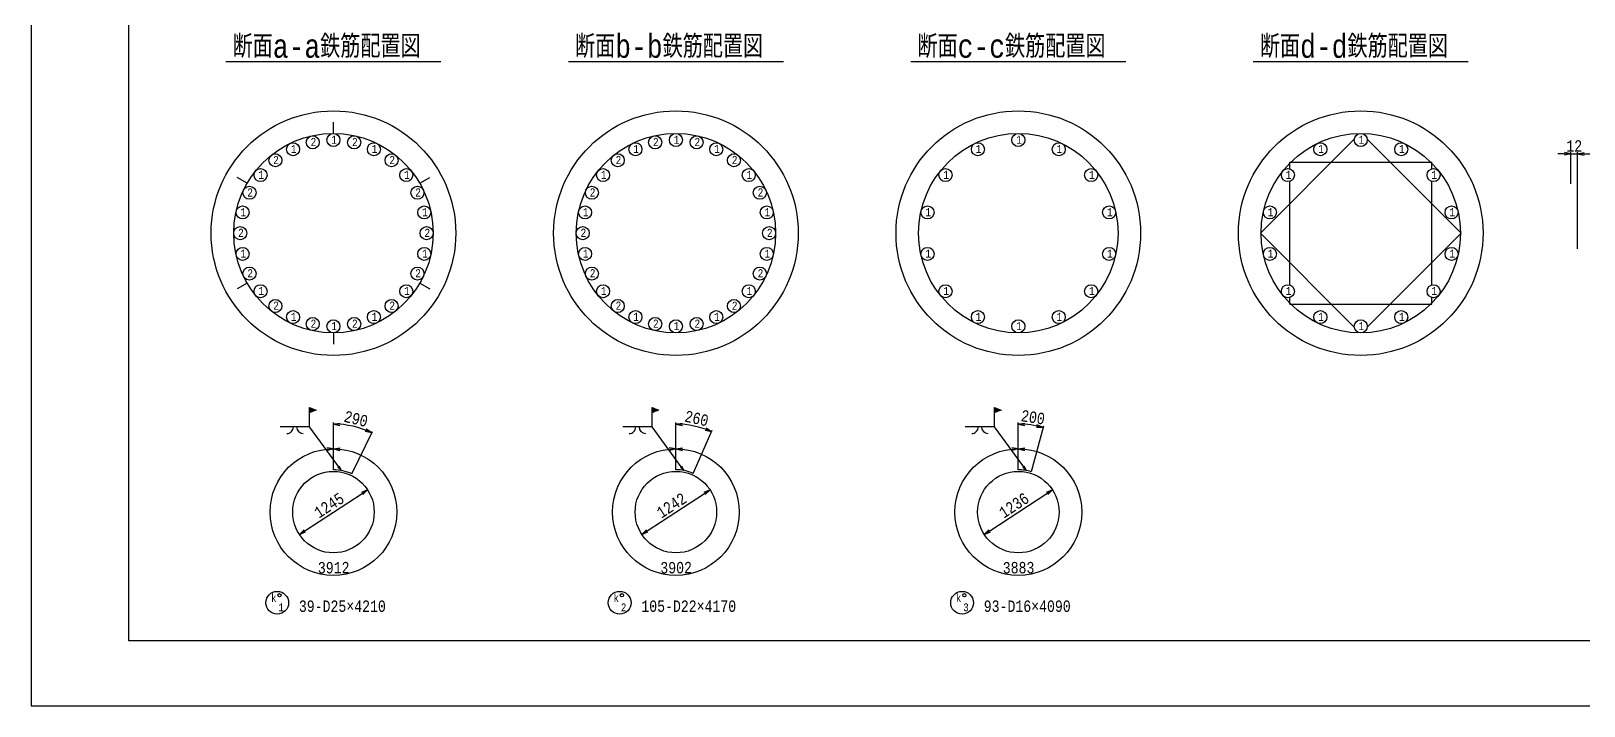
# Model space of a CAD drawing. Extents: x 0 to 42340, y 0 to 30392.
# Drawn here: x 0 to 23808, y 0 to 10348 of the extents above; entities that cross this region are included whole.
import ezdxf
from ezdxf.enums import TextEntityAlignment as Align

# ---------------------------------------------------------------- set-up
doc = ezdxf.new("R2010")
doc.units = 0
doc.header["$LTSCALE"] = 300
doc.header["$MEASUREMENT"] = 0
doc.layers.get('0').update_dxf_attribs({"linetype": 'CONTINUOUS'})
doc.layers.get('DEFPOINTS').update_dxf_attribs({"linetype": 'CONTINUOUS'})
for name, color, linetype in [('1002', 1, 'CONTINUOUS'), ('1006', 5, 'CONTINUOUS'), ('6', 7, 'CONTINUOUS'), ('LAYER0015', 7, 'CONTINUOUS'), ('スターラップ', 6, 'CONTINUOUS'), ('引き出し線', 2, 'CONTINUOUS'), ('構造線', 7, 'CONTINUOUS'), ('配力筋', 4, 'CONTINUOUS')]:
    doc.layers.add(name, color=color, linetype=linetype)
doc.styles.get("Standard").update_dxf_attribs({"font": 'monotxt.shx', "width": 0.8, "bigfont": 'extfont.shx'})
doc.dimstyles.new('DIMST1_1', dxfattribs={"dimscale": 50, "dimtxt": 4, "dimasz": 2, "dimexe": 0.5, "dimexo": 0.5, "dimgap": 0.09, "dimtad": 0, "dimdec": 0, "dimzin": 0, "dimtxsty": 'STANDARD', "dimblk": 'ARROW_1', "dimblk1": 'ARROW_1', "dimblk2": 'ARROW_1', "dimcen": 1, "dimdle": 3, "dimclrd": 1, "dimclre": 1, "dimclrt": 3, "dimazin": 3, "dimtfac": 1, "dimtdec": 4, "dimtix": 1, "dimtmove": 0, "dimatfit": 3, "dimtvp": 0.7, "dimtolj": 1, "dimtzin": 0})

# ---------------------------------------------------------------- blocks, each defined once
blk = doc.blocks.new('GROUP_1')
at = {"layer": 'LAYER0015', "color": 1, "linetype": 'CONTINUOUS'}
for p, q in [((-39050, -27700), (-39050, 27700)), ((40050, -27700), (-39050, -27700))]:
    blk.add_line(p, q, dxfattribs=at)
blk = doc.blocks.new('ARROW_1')
at = {"color": 0}
for p, q in [((0, 0), (-1, 0.2)), ((0, 0), (-1, -0.2)), ((-1, 0), (0, 0))]:
    blk.add_line(p, q, dxfattribs=at)
blk = doc.blocks.new('*D46')
at = {"color": 2, "linetype": 'BYBLOCK'}
blk.add_line((10173, 2686), (11051, 3259), dxfattribs=at)
at = {"layer": 'DEFPOINTS', "color": 0, "linetype": 'BYBLOCK'}
for p in [(11135, 3313), (10089, 2631)]:
    blk.add_point(p, dxfattribs=at)
at = {"color": 2, "linetype": 'BYBLOCK', "xscale": 100, "yscale": 100, "zscale": 100}
for p, rotation in [((11135, 3313), 33.11582893626174), ((10089, 2631), 213.1158289362617)]:
    blk.add_blockref('ARROW_1', p, dxfattribs=dict(at, rotation=rotation))
at = {"color": 6, "linetype": 'BYBLOCK', "insert": (10545, 3075), "char_height": 175, "attachment_point": 5, "rotation": 33.1158}
blk.add_mtext('\\A1;1245', dxfattribs=at)
blk = doc.blocks.new('*D51')
at = {"color": 2, "linetype": 'BYBLOCK'}
blk.add_line((15673, 2686), (16551, 3259), dxfattribs=at)
at = {"layer": 'DEFPOINTS', "color": 0, "linetype": 'BYBLOCK'}
for p in [(16635, 3313), (15589, 2631)]:
    blk.add_point(p, dxfattribs=at)
at = {"color": 2, "linetype": 'BYBLOCK', "xscale": 100, "yscale": 100, "zscale": 100}
for p, rotation in [((16635, 3313), 33.11582893626179), ((15589, 2631), 213.1158289362618)]:
    blk.add_blockref('ARROW_1', p, dxfattribs=dict(at, rotation=rotation))
at = {"color": 6, "linetype": 'BYBLOCK', "insert": (16045, 3075), "char_height": 175, "attachment_point": 5, "rotation": 33.1158}
blk.add_mtext('\\A1;1242', dxfattribs=at)
blk = doc.blocks.new('*D56')
at = {"color": 2, "linetype": 'BYBLOCK'}
blk.add_line((21173, 2686), (22051, 3259), dxfattribs=at)
at = {"layer": 'DEFPOINTS', "color": 0, "linetype": 'BYBLOCK'}
for p in [(22135, 3313), (21089, 2631)]:
    blk.add_point(p, dxfattribs=at)
at = {"color": 2, "linetype": 'BYBLOCK', "xscale": 100, "yscale": 100, "zscale": 100}
for p, rotation in [((22135, 3313), 33.11582893626179), ((21089, 2631), 213.1158289362618)]:
    blk.add_blockref('ARROW_1', p, dxfattribs=dict(at, rotation=rotation))
at = {"color": 6, "linetype": 'BYBLOCK', "insert": (21545, 3075), "char_height": 175, "attachment_point": 5, "rotation": 33.1158}
blk.add_mtext('\\A1;1236', dxfattribs=at)
blk = doc.blocks.new('*D60')
at = {"color": 2, "linetype": 'BYBLOCK'}
for p, q in [((24940, 10244), (24940, 12859)), ((30878, 8340), (30878, 7415)), ((29007, 7440), (30778, 7440))]:
    blk.add_line(p, q, dxfattribs=at)
at = {"layer": 'DEFPOINTS', "color": 0, "linetype": 'BYBLOCK'}
for p in [(24940, 12959), (24940, 12959), (24940, 10144), (28907, 8716), (30878, 8365), (30878, 7440)]:
    blk.add_point(p, dxfattribs=at)
at = {"color": 2, "linetype": 'BYBLOCK', "xscale": 100, "yscale": 100, "zscale": 100}
for p, rotation in [((24940, 12959), 90), ((24940, 10144), 270), ((28907, 7440), 180)]:
    blk.add_blockref('ARROW_1', p, dxfattribs=dict(at, rotation=rotation))
blk.add_blockref('ARROW_1', (30878, 7440), dxfattribs=at)
at = {"color": 6, "linetype": 'BYBLOCK', "insert": (24817, 11552), "char_height": 175, "attachment_point": 5, "rotation": 90}
blk.add_mtext('\\A1;228×150=34200', dxfattribs=at)
at = {"color": 6, "linetype": 'BYBLOCK', "insert": (29892, 7563), "char_height": 175, "attachment_point": 5}
blk.add_mtext('\\A1;1182', dxfattribs=at)
blk = doc.blocks.new('*D67')
at = {"color": 2, "linetype": 'BYBLOCK'}
for p, q in [((28802, 13439), (26267, 13439)), ((26292, 12205), (26292, 13339)), ((24861, 6860), (24761, 6860)), ((24961, 6402), (24961, 6885)), ((24961, 6860), (25061, 6860)), ((25061, 5402), (25061, 6885)), ((25161, 6860), (25261, 6860))]:
    blk.add_line(p, q, dxfattribs=at)
at = {"layer": 'DEFPOINTS', "color": 0, "linetype": 'BYBLOCK'}
for p in [(26292, 13439), (28827, 13439), (28827, 12105), (25061, 6860), (24961, 6377), (25061, 5377)]:
    blk.add_point(p, dxfattribs=at)
at = {"color": 2, "linetype": 'BYBLOCK', "xscale": 100, "yscale": 100, "zscale": 100}
for p, rotation in [((26292, 13439), 90), ((26292, 12105), 270), ((25061, 6860), 180)]:
    blk.add_blockref('ARROW_1', p, dxfattribs=dict(at, rotation=rotation))
blk.add_blockref('ARROW_1', (24961, 6860), dxfattribs=at)
at = {"color": 6, "linetype": 'BYBLOCK', "insert": (26169, 12772), "char_height": 175, "attachment_point": 5, "rotation": 90}
blk.add_mtext('\\A1;4 x 200 ', dxfattribs=at)
at = {"color": 6, "linetype": 'BYBLOCK', "insert": (25011, 6982), "char_height": 175, "attachment_point": 5}
blk.add_mtext('\\A1;12', dxfattribs=at)
blk = doc.blocks.new('*D79')
at = {"color": 2, "linetype": 'BYBLOCK'}
for p, q in [((10148, 18390), (19448, 18390)), ((19548, 18065), (19548, 18415)), ((26375, 4718), (26375, 3723)), ((24375, 3748), (26275, 3748))]:
    blk.add_line(p, q, dxfattribs=at)
at = {"layer": 'DEFPOINTS', "color": 0, "linetype": 'BYBLOCK'}
for p in [(10048, 18390), (19548, 18390), (19548, 18040), (24275, 4743), (26375, 4743), (26375, 3748)]:
    blk.add_point(p, dxfattribs=at)
at = {"color": 2, "linetype": 'BYBLOCK', "xscale": 100, "yscale": 100, "zscale": 100, "rotation": 180}
for p in [(10048, 18390), (24275, 3748)]:
    blk.add_blockref('ARROW_1', p, dxfattribs=at)
at = {"color": 2, "linetype": 'BYBLOCK', "xscale": 100, "yscale": 100, "zscale": 100}
for p in [(19548, 18390), (26375, 3748)]:
    blk.add_blockref('ARROW_1', p, dxfattribs=at)
at = {"color": 6, "linetype": 'BYBLOCK', "char_height": 175, "attachment_point": 5}
for s, insert in [('\\A1;9500', (14798, 18513)), ('\\A1;L', (25325, 3870))]:
    blk.add_mtext(s, dxfattribs=dict(at, insert=insert))
blk = doc.blocks.new('*D80')
at = {"color": 2, "linetype": 'BYBLOCK'}
for p, q in [((19648, 18390), (23448, 18390)), ((23548, 18065), (23548, 18415)), ((26575, 4793), (26575, 3723)), ((26275, 3748), (26175, 3748)), ((26375, 3748), (26575, 3748)), ((26675, 3748), (26775, 3748))]:
    blk.add_line(p, q, dxfattribs=at)
at = {"layer": 'DEFPOINTS', "color": 0, "linetype": 'BYBLOCK'}
for p in [(23548, 18390), (19548, 18040), (23548, 18040), (26575, 4818), (26375, 4743), (26575, 3748)]:
    blk.add_point(p, dxfattribs=at)
at = {"color": 2, "linetype": 'BYBLOCK', "xscale": 100, "yscale": 100, "zscale": 100, "rotation": 180}
for p in [(19548, 18390), (26575, 3748)]:
    blk.add_blockref('ARROW_1', p, dxfattribs=at)
at = {"color": 2, "linetype": 'BYBLOCK', "xscale": 100, "yscale": 100, "zscale": 100}
for p in [(23548, 18390), (26375, 3748)]:
    blk.add_blockref('ARROW_1', p, dxfattribs=at)
at = {"color": 6, "linetype": 'BYBLOCK', "char_height": 175, "attachment_point": 5}
for s, insert in [('\\A1;4000', (21548, 18513)), ('\\A1;20', (26475, 3870))]:
    blk.add_mtext(s, dxfattribs=dict(at, insert=insert))

msp = doc.modelspace()

# ---------------------------------------------------------------- hatches: boundary and pattern name
at = {"layer": '1002'}
h = msp.add_hatch(dxfattribs=at)
h.set_pattern_fill('ANSI31', color=2, scale=50, style=0)
h.set_pattern_definition([(45, (-16396.8444, -9290.7924), (-4.4194174, 4.4194174), [])])
h.paths.add_polyline_path([(4371.1, 4537.2), (4271.1, 4577.2), (4271.1, 4497.2)])
h = msp.add_hatch(dxfattribs=at)
h.set_pattern_fill('ANSI31', color=2, scale=50, style=0)
h.set_pattern_definition([(45, (-11146.8444, -9290.7924), (-4.4194174, 4.4194174), [])])
h.paths.add_polyline_path([(9621.1, 4537.2), (9521.1, 4577.2), (9521.1, 4497.2)])
h = msp.add_hatch(dxfattribs=at)
h.set_pattern_fill('ANSI31', color=2, scale=50, style=0)
h.set_pattern_definition([(45, (-5896.8444, -9290.7924), (-4.4194174, 4.4194174), [])])
h.paths.add_polyline_path([(14871.1, 4537.2), (14771.1, 4577.2), (14771.1, 4497.2)])

# ---------------------------------------------------------------- linework, layer by layer
at = {"color": 4, "linetype": 'CONTINUOUS'}
for p, q in [((6283.7, 9873.9), (2988.4, 9873.9)), ((11533.7, 9873.9), (8238.4, 9873.9)), ((16783.7, 9873.9), (13488.4, 9873.9)), ((22033.7, 9873.9), (18738.4, 9873.9))]:
    msp.add_line(p, q, dxfattribs=at)
at = {"color": 2}
for centre in [(4016.3, 8535.9), (4318.2, 8641.6), (4636.1, 8677.4), (4954, 8641.6), (5255.9, 8535.9), (9266.3, 8535.9), (9568.2, 8641.6), (9886.1, 8677.4), (10204, 8641.6), (10505.9, 8535.9), (14516.3, 8535.9), (15136.1, 8677.4), (15755.9, 8535.9), (19766.3, 8535.9), (20386.1, 8677.4), (21005.9, 8535.9), (3745.5, 8365.7), (5526.7, 8365.7), (8995.5, 8365.7), (10776.7, 8365.7), (3519.3, 8139.5), (5752.9, 8139.5), (8769.3, 8139.5), (11002.9, 8139.5), (14019.3, 8139.5), (16252.9, 8139.5), (19269.3, 8139.5), (21502.9, 8139.5), (3349.1, 7868.7), (5923.1, 7868.7), (8599.1, 7868.7), (11173.1, 7868.7), (3243.4, 7566.8), (6028.8, 7566.8), (8493.4, 7566.8), (11278.8, 7566.8), (13743.4, 7566.8), (16528.8, 7566.8), (18993.4, 7566.8), (21778.8, 7566.8), (3207.6, 7248.9), (6064.6, 7248.9), (8457.6, 7248.9), (11314.6, 7248.9), (3243.4, 6931), (6028.8, 6931), (8493.4, 6931), (11278.8, 6931), (13743.4, 6931), (16528.8, 6931), (18993.4, 6931), (21778.8, 6931), (3349.1, 6629.1), (5923.1, 6629.1), (8599.1, 6629.1), (11173.1, 6629.1), (3519.3, 6358.3), (5752.9, 6358.3), (8769.3, 6358.3), (11002.9, 6358.3), (14019.3, 6358.3), (16252.9, 6358.3), (19269.3, 6358.3), (21502.9, 6358.3), (3745.5, 6132.1), (5526.7, 6132.1), (8995.5, 6132.1), (10776.7, 6132.1), (4016.3, 5961.9), (4318.2, 5856.2), (4954, 5856.2), (5255.9, 5961.9), (9266.3, 5961.9), (9568.2, 5856.2), (10204, 5856.2), (10505.9, 5961.9), (14516.3, 5961.9), (15755.9, 5961.9), (19766.3, 5961.9), (21005.9, 5961.9), (4636.1, 5820.4), (9886.1, 5820.4), (15136.1, 5820.4), (20386.1, 5820.4)]:
    msp.add_circle(centre, 100, dxfattribs=at)
at = {"layer": '1002', "color": 2}
for p, q in [((4271.1, 4577.2), (4371.1, 4537.2)), ((4271.1, 4277.2), (4271.1, 4577.2)), ((4371.1, 4537.2), (4271.1, 4497.2)), ((9521.1, 4577.2), (9621.1, 4537.2)), ((9521.1, 4277.2), (9521.1, 4577.2)), ((9621.1, 4537.2), (9521.1, 4497.2)), ((14771.1, 4577.2), (14871.1, 4537.2)), ((14771.1, 4277.2), (14771.1, 4577.2)), ((14871.1, 4537.2), (14771.1, 4497.2)), ((4636.1, 3621.6), (4636.1, 4346.6)), ((4636.1, 4321.6), (4736.8, 4337.9)), ((4636.1, 4321.6), (4735.3, 4297.9)), ((9886.1, 3621.6), (9886.1, 4346.6)), ((9886.1, 4321.6), (9986.8, 4337.9)), ((9886.1, 4321.6), (9985.3, 4297.9)), ((15136.1, 3621.6), (15136.1, 4346.6)), ((15136.1, 4321.6), (15236.8, 4337.9)), ((15136.1, 4321.6), (15235.3, 4297.9)), ((15521.1, 4291.6), (15334.8, 3590.5)), ((15514.6, 4267.4), (15421.6, 4309.1)), ((4919.1, 3556.7), (5235, 4209.3)), ((5224.1, 4186.7), (5124.3, 4207.6)), ((5224.1, 4186.7), (5139.9, 4244.4)), ((10150, 3565.5), (10444.7, 4228)), ((10434.5, 4205.1), (10334.2, 4223.3)), ((10434.5, 4205.1), (10348.9, 4260.5)), ((15514.6, 4267.4), (15412.7, 4270.1)), ((4636.1, 3943.4), (4535.2, 3958.2)), ((4636.1, 3943.4), (4537.3, 3918.3)), ((4636.1, 3943.4), (4737, 3958.2)), ((4636.1, 3943.4), (4734.9, 3918.3)), ((9886.1, 3943.4), (9785.2, 3958.2)), ((9886.1, 3943.4), (9787.3, 3918.3)), ((9886.1, 3943.4), (9987, 3958.2)), ((9886.1, 3943.4), (9984.9, 3918.3)), ((15136.1, 3943.4), (15035.2, 3958.2)), ((15136.1, 3943.4), (15037.3, 3918.3)), ((15136.1, 3943.4), (15237, 3958.2)), ((15136.1, 3943.4), (15234.9, 3918.3)), ((4759.1, 3609.8), (4705, 3661.8)), ((4759.1, 3609.8), (4726, 3677.1)), ((10009.1, 3609.8), (9955, 3661.8)), ((10009.1, 3609.8), (9976, 3677.1)), ((15259.1, 3609.8), (15205, 3661.8)), ((15259.1, 3609.8), (15226, 3677.1))]:
    msp.add_line(p, q, dxfattribs=at)
for points in [[(4759.1, 3609.8), (4271.1, 4277.2), (3821.1, 4277.2)], [(10009.1, 3609.8), (9521.1, 4277.2), (9071.1, 4277.2)], [(15259.1, 3609.8), (14771.1, 4277.2), (14321.1, 4277.2)]]:
    msp.add_lwpolyline(points, dxfattribs=at)
for centre in [(4636.1, 2972.1), (9886.1, 2972.1), (15136.1, 2972.1)]:
    msp.add_circle(centre, 971.3, dxfattribs=at)
for centre, radius, start, end in [((4636.1, 2972.1), 1349.5, 64.1693, 90), ((9886.1, 2972.1), 1349.5, 66.02236, 90), ((15136.1, 2972.1), 1349.5, 73.70938, 90), ((3921.1, 4277.2), 100, 269.99999, 0), ((4171.1, 4277.2), 100, 179.99999, 269.99999), ((9171.1, 4277.2), 100, 269.99999, 0), ((9421.1, 4277.2), 100, 179.99999, 269.99999), ((14421.1, 4277.2), 100, 269.99999, 0), ((14671.1, 4277.2), 100, 179.99999, 269.99999)]:
    msp.add_arc(centre, radius, start, end, dxfattribs=at)
at = {"layer": '1006', "color": 5, "linetype": 'CONTINUOUS'}
msp.add_lwpolyline([(0, 0), (42050, 0), (42050, 29700), (0, 29700), (0, 0)], dxfattribs=at)
at = {"layer": '6', "color": 2, "linetype": 'CONTINUOUS'}
for centre in [(3774.2, 1582.1), (9024.2, 1582.1), (14274.2, 1582.1)]:
    msp.add_circle(centre, 175, dxfattribs=at)
at = {"layer": 'DEFPOINTS', "color": 0, "linetype": 'BYBLOCK'}
for p in [(4636.1, 3971.6), (9886.1, 3971.6), (15136.1, 3971.6)]:
    msp.add_point(p, dxfattribs=at)
at = {"layer": 'スターラップ', "color": 6}
for centre, radius in [((4636.1, 7248.9), 1528.5), ((9886.1, 7248.9), 1528.5), ((15136.1, 7248.9), 1528.5), ((20386.1, 7248.9), 1528.5), ((4636.1, 2972.1), 624.5), ((9886.1, 2972.1), 624.5), ((15136.1, 2972.1), 624.5)]:
    msp.add_circle(centre, radius, dxfattribs=at)
for centre, start in [((4636.1, 2972.1), 64.1693), ((9886.1, 2972.1), 66.02236), ((15136.1, 2972.1), 72.18895)]:
    msp.add_arc(centre, 649.5, start, 90, dxfattribs=at)
at = {"layer": '引き出し線', "color": 6, "linetype": 'CONTINUOUS'}
for centre in [(3808.8, 1697.4), (9058.8, 1697.4), (14308.8, 1697.4)]:
    msp.add_circle(centre, 25, dxfattribs=at)
at = {"layer": '構造線', "color": 7, "linetype": 'CONTINUOUS'}
for centre in [(4636.1, 7248.9), (9886.1, 7248.9), (15136.1, 7248.9), (20386.1, 7248.9)]:
    msp.add_circle(centre, 1875, dxfattribs=at)
at = {"layer": '配力筋', "color": 3}
for p, q in [((4636.1, 8777.4), (4636.1, 8952.4)), ((3312.4, 8013.1), (3160.8, 8100.6)), ((5959.8, 8013.1), (6111.4, 8100.6)), ((3312.4, 6484.7), (3160.8, 6397.2)), ((5959.8, 6484.7), (6111.4, 6397.2)), ((4636.1, 5720.4), (4636.1, 5545.4))]:
    msp.add_line(p, q, dxfattribs=at)
at = {"layer": '配力筋', "color": 4}
for p, q in [((18846.8, 7250.2), (20286.9, 8690.4)), ((21925.4, 7250.2), (20485.2, 8690.4)), ((19296.7, 8235.7), (19296.7, 8336.4)), ((19298.6, 8338.3), (21473.6, 8338.3)), ((21475.5, 8235.7), (21475.5, 8336.4)), ((19296.7, 6454.4), (19296.7, 8043.4)), ((21475.5, 6454.4), (21475.5, 8043.4)), ((18846.8, 7247.6), (20286.9, 5807.4)), ((21925.4, 7247.6), (20485.2, 5807.4)), ((19296.7, 6161.4), (19296.7, 6262.1)), ((21475.5, 6161.4), (21475.5, 6262.1)), ((19298.6, 6159.5), (21473.6, 6159.5))]:
    msp.add_line(p, q, dxfattribs=at)

# ---------------------------------------------------------------- block references
at = {"linetype": 'CONTINUOUS', "xscale": 0.5, "yscale": 0.5, "zscale": 0.5}
msp.add_blockref('GROUP_1', (21025, 14850), dxfattribs=at)

# ---------------------------------------------------------------- texts
at = {"color": 4, "width": 0.8}
for s, p in [('断面a-a鉄筋配置図', (3089.7, 9938.2)), ('断面b-b鉄筋配置図', (8339.7, 9938.2)), ('断面c-c鉄筋配置図', (13589.7, 9938.2)), ('断面d-d鉄筋配置図', (18839.7, 9938.2))]:
    msp.add_text(s, height=350, dxfattribs=at).set_placement(p)
at = {"color": 6, "width": 0.8}
for s, p in [('1', (3983, 8478.2)), ('2', (4285, 8583.9)), ('1', (4602.8, 8619.7)), ('2', (4920.7, 8583.9)), ('1', (5222.6, 8478.2)), ('1', (9233, 8478.2)), ('2', (9535, 8583.9)), ('1', (9852.8, 8619.7)), ('2', (10170.7, 8583.9)), ('1', (10472.6, 8478.2)), ('1', (14483, 8478.2)), ('1', (15102.8, 8619.7)), ('1', (15722.6, 8478.2)), ('1', (19733, 8478.2)), ('1', (20352.8, 8619.7)), ('1', (20972.6, 8478.2)), ('2', (3712.2, 8308)), ('2', (5493.5, 8308)), ('2', (8962.2, 8308)), ('2', (10743.5, 8308)), ('1', (3486, 8081.8)), ('1', (5719.7, 8081.8)), ('1', (8736, 8081.8)), ('1', (10969.7, 8081.8)), ('1', (13986, 8081.8)), ('1', (16219.7, 8081.8)), ('1', (19236, 8081.8)), ('1', (21469.7, 8081.8)), ('2', (3315.8, 7811)), ('2', (5889.8, 7811)), ('2', (8565.8, 7811)), ('2', (11139.8, 7811)), ('1', (3210.2, 7509.1)), ('1', (5995.5, 7509.1)), ('1', (8460.2, 7509.1)), ('1', (11245.5, 7509.1)), ('1', (13710.2, 7509.1)), ('1', (16495.5, 7509.1)), ('1', (18960.2, 7509.1)), ('1', (21745.5, 7509.1)), ('2', (3174.4, 7191.2)), ('2', (6031.3, 7191.2)), ('2', (8424.4, 7191.2)), ('2', (11281.3, 7191.2)), ('1', (3210.2, 6873.3)), ('1', (5995.5, 6873.3)), ('1', (8460.2, 6873.3)), ('1', (11245.5, 6873.3)), ('1', (13710.2, 6873.3)), ('1', (16495.5, 6873.3)), ('1', (18960.2, 6873.3)), ('1', (21745.5, 6873.3)), ('2', (3315.8, 6571.4)), ('2', (5889.8, 6571.4)), ('2', (8565.8, 6571.4)), ('2', (11139.8, 6571.4)), ('1', (3486, 6300.6)), ('2', (3712.2, 6074.4)), ('2', (5493.5, 6074.4)), ('1', (5719.7, 6300.6)), ('1', (8736, 6300.6)), ('2', (8962.2, 6074.4)), ('2', (10743.5, 6074.4)), ('1', (10969.7, 6300.6)), ('1', (13986, 6300.6)), ('1', (16219.7, 6300.6)), ('1', (19236, 6300.6)), ('1', (21469.7, 6300.6)), ('1', (3983, 5904.2)), ('1', (5222.6, 5904.2)), ('1', (9233, 5904.2)), ('1', (10472.6, 5904.2)), ('1', (14483, 5904.2)), ('1', (15722.6, 5904.2)), ('1', (19733, 5904.2)), ('1', (20972.6, 5904.2)), ('2', (4285, 5798.5)), ('1', (4602.8, 5762.7)), ('2', (4920.7, 5798.5)), ('2', (9535, 5798.5)), ('1', (9852.8, 5762.7)), ('2', (10170.7, 5798.5)), ('1', (15102.8, 5762.7)), ('1', (20352.8, 5762.7))]:
    msp.add_text(s, height=125, dxfattribs=at).set_placement(p)
at = {"layer": '1002', "color": 6, "width": 0.8}
for s, rotation, p in [('290', 346.41924, (4961.2, 4317.9)), ('260', 347.51198, (10185.5, 4323.8)), ('200', 351.1987, (15347.9, 4340.3)), ('3912', 0.25218, (4640.2, 2032.6)), ('3902', 0.25218, (9890.2, 2032.6)), ('3883', 0.25218, (15140.2, 2032.6))]:
    msp.add_text(s, height=175, rotation=rotation, dxfattribs=at).set_placement(p, align=Align.CENTER)
at = {"layer": '6', "color": 6, "linetype": 'CONTINUOUS', "width": 0.8}
for s, height, p in [('k', 120, (3679.4, 1595.7)), ('k', 120, (8929.4, 1595.7)), ('k', 120, (14179.4, 1595.7)), ('39-D25×4210', 175, (4106.2, 1442.1)), ('105-D22×4170', 175, (9356.2, 1442.1)), ('93-D16×4090', 175, (14606.2, 1442.1))]:
    msp.add_text(s, height=height, dxfattribs=at).set_placement(p)
at = {"layer": '引き出し線', "color": 6, "linetype": 'CONTINUOUS', "width": 0.8}
for s, p in [('1', (3875.5, 1451.9)), ('2', (9125.5, 1451.9)), ('3', (14375.5, 1451.9))]:
    msp.add_text(s, height=120, dxfattribs=at).set_placement(p, align=Align.RIGHT)

# ---------------------------------------------------------------- dimensions: what is measured, and where the dimension line sits
at = {"layer": '1002', "color": 3}
for base, p1, p2, override, picture, middle in [((19547.7, 18390.3), (10047.7, 18390.3), (19547.7, 18040.3), {"dimtxt": 3.5, "dimsah": 1, "dimclrd": 2, "dimclre": 2, "dimclrt": 6}, '*D79', (14797.7, 18512.8)), ((23547.7, 18390.3), (19547.7, 18040.3), (23547.7, 18040.3), {"dimtxt": 3.5, "dimsah": 1, "dimse1": 1, "dimclrd": 2, "dimclre": 2, "dimclrt": 6}, '*D80', (21547.7, 18512.8))]:
    dim = msp.add_linear_dim(base=base, p1=p1, p2=p2, dimstyle='DIMST1_1', override=override, dxfattribs=at)
    dim.commit()
    dim.dimension.update_dxf_attribs({"geometry": picture, "text_midpoint": middle})
dim = msp.add_linear_dim(base=(24939.6, 15043.2), p1=(27474.9, 13709.6), p2=(27474.9, 15043.2), angle=90, text='800', dimstyle='DIMST1_1', override={"dimtxt": 3.5, "dimsah": 1, "dimse1": 1, "dimclrd": 2, "dimclre": 2, "dimclrt": 6}, dxfattribs=at)
dim.commit()
dim.dimension.update_dxf_attribs({"geometry": '*D67', "text_midpoint": (24817.1, 14376.4), "insert": (-1352.2, 1604.1)})
dim = msp.add_linear_dim(base=(29525.3, 9044.3), p1=(27554.9, 10319.8), p2=(29525.3, 9968.8), text='1182', dimstyle='DIMST1_1', override={"dimtxt": 3.5, "dimsah": 1, "dimse1": 1, "dimclrd": 2, "dimclre": 2, "dimclrt": 6}, dxfattribs=at)
dim.commit()
dim.dimension.update_dxf_attribs({"geometry": '*D60', "text_midpoint": (28540.1, 9166.8), "insert": (-1352.2, 1604.1)})
at = {"layer": '1002', "color": 7}
for p1, p2, text, picture, middle, set_off in [((4113, 2630.9), (5159.2, 3313.3), '1245', '*D46', (4569.2, 3074.7), (-5975.7, 0)), ((9363, 2630.9), (10409.2, 3313.3), '1242', '*D51', (9819.2, 3074.7), (-6225.7, 0)), ((14613, 2630.9), (15659.2, 3313.3), '1236', '*D56', (15069.2, 3074.7), (-6475.7, 0))]:
    dim = msp.add_diameter_dim_2p(p1=p1, p2=p2, text=text, dimstyle='DIMST1_1', override={"dimtxt": 3.5, "dimsah": 1, "dimclrd": 2, "dimclre": 2, "dimclrt": 6}, dxfattribs=at)
    dim.commit()
    dim.dimension.update_dxf_attribs({"geometry": picture, "text_midpoint": middle, "insert": set_off})

doc.saveas('drawing.dxf')
